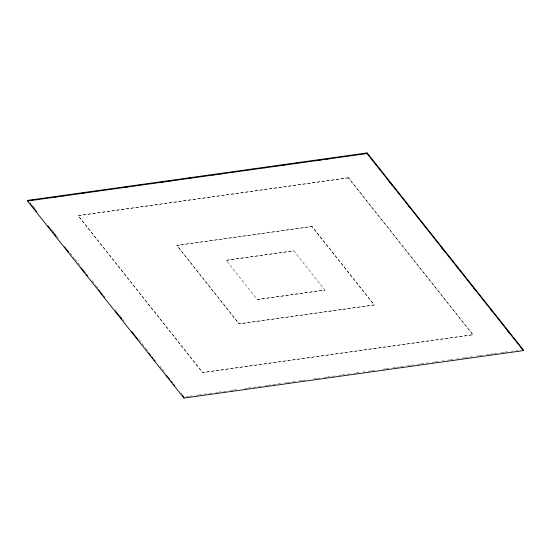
<?xml version="1.0" encoding="UTF-8"?>
<svg xmlns="http://www.w3.org/2000/svg" width="551" height="551" viewBox="0 0 551 551"><rect width="100%" height="100%" fill="white"/><g stroke="black" fill="none" stroke-linecap="round" stroke-linejoin="round"><path stroke-width="0.41" stroke-dasharray="2.75 2.07" d="M226.213 260.299L293.766 250.857M257.324 299.517L324.883 290.067L293.786 250.829L226.165 260.286L257.31 299.537L324.932 290.081M186.052 396.72L188.607 396.362M189.461 396.238L192.864 395.763M196.273 395.287L197.974 395.053M198.828 394.929L203.085 394.337M203.939 394.22L208.195 393.621M209.049 393.504L212.452 393.028M215.861 392.546L217.562 392.312M218.416 392.195L222.673 391.596M223.527 391.479L226.936 391.003M230.339 390.528L232.894 390.17M233.748 390.046L237.15 389.571M244.816 388.503L247.371 388.145M248.225 388.021L252.482 387.429M253.336 387.312L257.592 386.712M258.447 386.595L261.849 386.12M265.258 385.645L266.959 385.404M267.814 385.287L272.07 384.688M272.924 384.57L277.181 383.978M278.035 383.854L281.437 383.379M284.846 382.904L286.548 382.67M287.402 382.546L291.658 381.953M292.512 381.829L295.921 381.354M299.324 380.879L301.879 380.521M302.733 380.404L306.136 379.928M313.801 378.854L316.357 378.496M317.211 378.379L320.62 377.903M324.022 377.428L326.578 377.07M327.432 376.953L335.098 375.878M338.5 375.403L341.055 375.045M341.909 374.928L346.166 374.329M347.02 374.212L350.422 373.736M353.832 373.261L355.533 373.02M356.387 372.903L359.796 372.428M363.199 371.953L364.907 371.711M368.309 371.236L370.864 370.878M371.718 370.761L375.121 370.279M382.787 369.211L385.342 368.853M386.196 368.736L389.605 368.261M393.008 367.779L395.563 367.427M396.417 367.303L399.819 366.828M400.673 366.711L404.083 366.236M407.485 365.761L410.04 365.403M410.894 365.279L414.304 364.803M417.706 364.328L420.261 363.97M421.116 363.853L428.781 362.778M432.184 362.303L434.739 361.945M435.593 361.828L438.995 361.353M442.405 360.877L444.106 360.636M447.515 360.161L449.217 359.92M450.071 359.803L453.48 359.328M456.882 358.853L458.59 358.611M461.993 358.136L464.548 357.778M465.402 357.661L468.805 357.186M469.659 357.062L473.068 356.587M476.47 356.111L479.026 355.753M479.88 355.636L483.289 355.161M486.691 354.686L489.247 354.327M490.101 354.21L493.503 353.728M494.357 353.611L497.767 353.136M501.169 352.661L503.724 352.303M504.578 352.185L507.981 351.703M511.39 351.228L513.091 350.994M516.501 350.519L518.202 350.278M29.699 202.031L30.766 203.374M32.895 206.06L34.499 208.078M35.03 208.753L36.097 210.096M52.097 230.263L53.695 232.274M54.225 232.949L55.83 234.967M56.36 235.635L59.026 238.996M70.225 253.116L74.495 258.488M75.026 259.163L80.894 266.56M92.093 280.673L95.826 285.377M96.356 286.052L99.022 289.413M115.021 309.572L116.089 310.922M119.822 315.627L121.957 318.313M122.487 318.988L125.69 323.017M139.017 339.822L145.423 347.888M145.953 348.563L149.156 352.592M159.818 366.036L161.953 368.722M162.483 369.397L165.686 373.426M181.148 392.925L182.216 394.268M348.501 177.766L78.015 215.586L202.589 372.6L473.082 334.781L348.501 177.766M348.377 177.87L78.242 215.675L202.685 372.49L472.82 334.684L348.377 177.87M312.024 226.475L176.781 245.388L239.065 323.892L374.315 304.985L312.024 226.475L176.926 245.429L239.12 323.823L374.163 304.937L311.969 226.551"/><path stroke-width="0.83" d="M27.55 201.019L27.64 200.385L367.111 152.923L523.45 349.981L523.36 350.615L183.889 398.077L27.55 201.019L367.014 153.557L523.36 350.615M183.889 398.077L183.986 397.443L182.381 395.425M367.014 153.557L367.111 152.923M31.187 200.33L32.888 200.089M50.775 197.589L52.476 197.354M55.031 196.996L56.732 196.755M62.697 195.922L64.398 195.688M82.285 193.181L83.986 192.946M86.541 192.588L88.25 192.347M94.207 191.514L95.908 191.28M125.718 187.113L127.426 186.872M137.647 185.446L139.348 185.205M161.491 182.112L163.192 181.871M169.157 181.038L170.858 180.797M188.745 178.297L190.446 178.063M212.59 174.963L214.291 174.729M220.255 173.896L221.957 173.655M236.434 171.63L238.142 171.395M244.1 170.562L245.808 170.321M251.766 169.488L253.474 169.247M263.688 167.821L265.396 167.58M283.276 165.08L284.984 164.845M287.539 164.487L289.241 164.246M295.205 163.413L296.906 163.179M319.05 160.079L320.751 159.845M326.715 159.012L328.417 158.771M358.226 154.604L359.927 154.363M389.144 181.644L390.204 182.987M391.272 184.33L392.34 185.673M408.339 205.84L409.407 207.183M425.406 227.349L426.474 228.693M441.936 248.184L443.004 249.534M456.869 267.008L457.936 268.351M473.936 288.517L474.996 289.86M490.996 310.027L492.064 311.37M507.533 330.862L508.594 332.205M30.312 203.753L32.447 206.439M33.515 207.782L34.582 209.132M35.643 210.475L36.71 211.818M47.916 225.944L51.656 230.649M52.724 231.999L53.791 233.342M54.852 234.685L55.92 236.035M64.46 246.793L68.73 252.172M81.004 267.641L85.267 273.02M86.335 274.37L87.402 275.714M98.608 289.833L102.348 294.544M103.416 295.887L104.476 297.23M115.682 311.356L119.422 316.067M120.49 317.41L121.557 318.753M131.696 331.53L138.094 339.602M148.77 353.053L150.905 355.746M151.973 357.089L153.033 358.432M154.101 359.782L155.168 361.125M166.374 375.252L170.114 379.956M171.182 381.299L172.243 382.649M173.31 383.992L174.378 385.335"/></g></svg>
